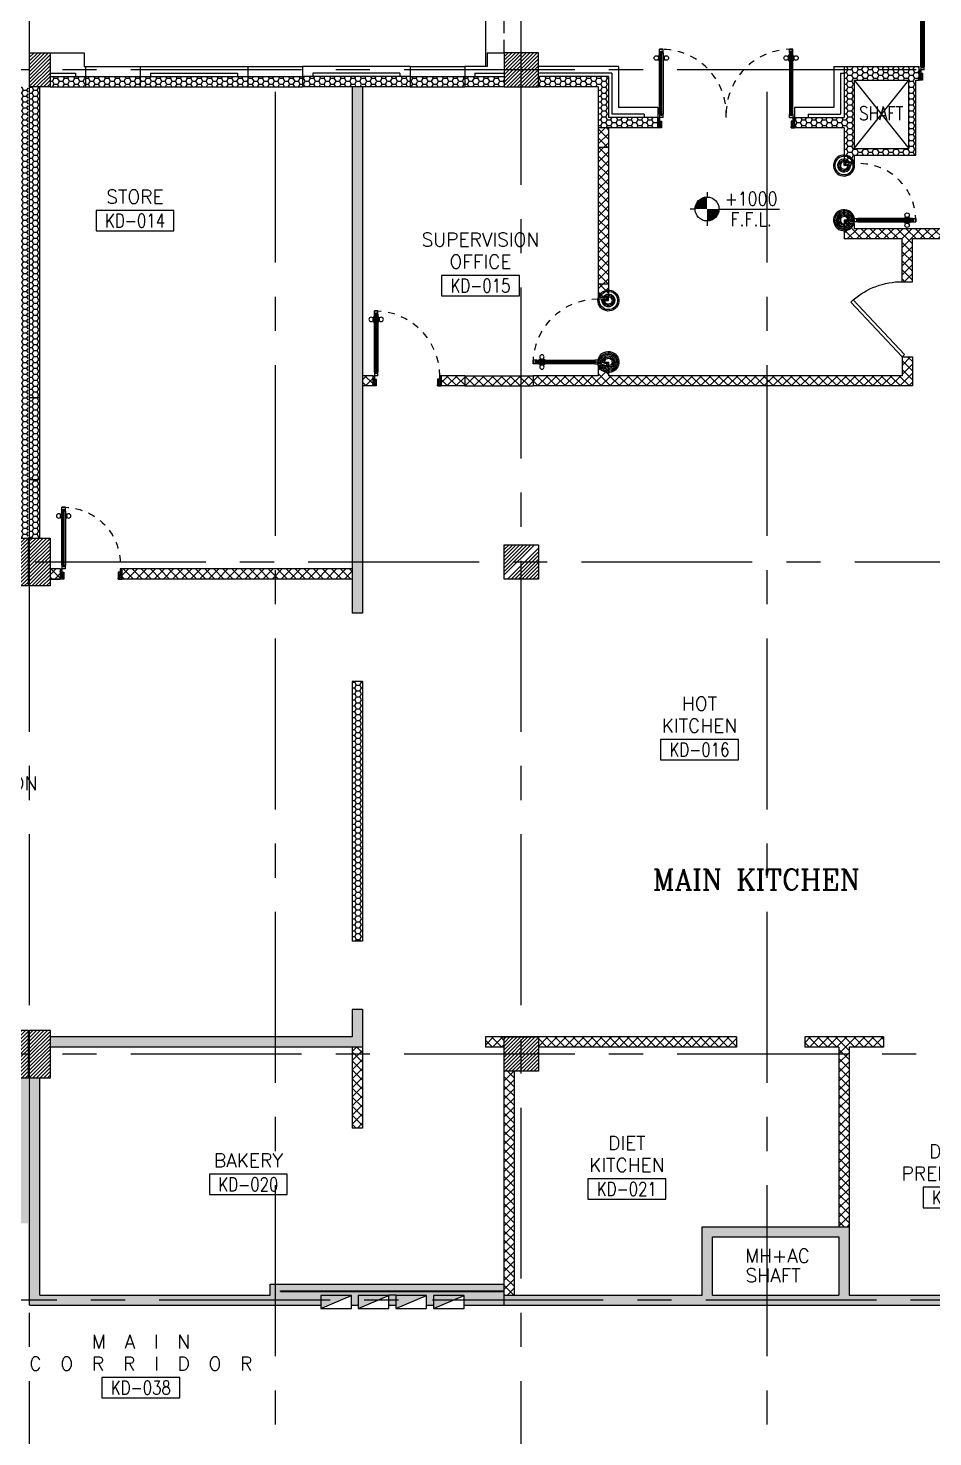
# Model space of a CAD drawing. Extents: x 417866.9 to 417960.2, y 43448 to 43538.2.
# Drawn here: x 417915.52 to 417928.76, y 43505.69 to 43526.3 of the extents above; entities that cross this region are included whole.
import ezdxf
from ezdxf.enums import TextEntityAlignment as Align

# ---------------------------------------------------------------- set-up
doc = ezdxf.new("R2010")
doc.units = 0
doc.header["$MEASUREMENT"] = 0
for name, pattern in [('CENTERX2', [4, 2.5, -0.5, 0.5, -0.5]), ('HIDDEN', [0.375, 0.25, -0.125]), ('HIDDEN2', [0.1875, 0.125, -0.0625])]:
    doc.linetypes.add(name, pattern=pattern)
doc.layers.get('0').update_dxf_attribs({"linetype": 'CONTINUOUS'})
for name, color, linetype in [('AXES', 11, 'CENTERX2'), ('BORDER', 4, 'CONTINUOUS'), ('CANOPY-LN', 3, 'CONTINUOUS'), ('COL', 2, 'CONTINUOUS'), ('DOOR', 4, 'CONTINUOUS'), ('DOOR-DIM', 3, 'CONTINUOUS'), ('E-PANELBX', 3, 'CONTINUOUS'), ('EJ', 8, 'CONTINUOUS'), ('FHC', 2, 'CONTINUOUS'), ('HAT', 8, 'CONTINUOUS'), ('INSUL', 7, 'CONTINUOUS'), ('LEV-PL', 4, 'CONTINUOUS'), ('PART', 9, 'CONTINUOUS'), ('RM-BOX', 2, 'CONTINUOUS'), ('RM-NAME', 2, 'CONTINUOUS'), ('RM-NO', 2, 'CONTINUOUS'), ('SHAFT', 7, 'CONTINUOUS'), ('WALL', 2, 'CONTINUOUS'), ('WallType', 11, 'CONTINUOUS'), ('WallType2', 3, 'CONTINUOUS'), ('WIN', 5, 'CONTINUOUS')]:
    doc.layers.add(name, color=color, linetype=linetype)
doc.styles.add('ROMANC', font='romanc', dxfattribs={"height": 0.1})
doc.styles.add('ROMANS', font='ROMANS.shx', dxfattribs={"width": 0.6})
doc.styles.add('S', font='ROMANS.SHX')
pattern_1 = [(0, (0, 0), (0.075, 0.04330127), [0.05, -0.1]), (120, (0, 0), (-0.074999999836, 0.043301270284), [0.05, -0.1]), (60, (0, 0), (1.64e-10, 0.086602540284), [-0.1, 0.05])]
pattern_2 = [(45, (0, 0), (-0.066291260736, 0.066291260736), []), (135, (0, 0), (-0.066291260736, -0.066291260736), [])]

# ---------------------------------------------------------------- blocks, each defined once
blk = doc.blocks.new('DOOR90')
at = {"layer": 'DOOR', "color": 7, "linetype": 'ByBlock'}
for p, q in [((-150, 0), (0, 0)), ((-150, 0), (-150, -25)), ((0, -50), (-114, 0)), ((0, -50), (-40, 0)), ((0, -50), (0, 0)), ((-1000, -25), (-1050, -25)), ((-1050, -75), (-1050, -25)), ((-1050, -25), (-1050, -75)), ((-1000, -75), (-1050, -75)), ((-1000, -42), (-1020, -42)), ((-1020, -42), (-1020, -58)), ((-1000, -58), (-1020, -58)), ((-1000, -25), (-1000, -42)), ((-1000, -58), (-1000, -75)), ((-878, -18), (-968, -18)), ((-968, -25), (-968, -18)), ((-968, -75), (-968, -82)), ((-878, -82), (-968, -82)), ((-955, -9), (-890, -9)), ((-955, -18), (-955, -9)), ((-955, -18), (-890, -18)), ((-955, -82), (-890, -82)), ((-955, -82), (-955, -91)), ((-955, -91), (-890, -91)), ((-890, -18), (-890, -9)), ((-890, -82), (-890, -91)), ((-878, -25), (-878, -18)), ((-878, -75), (-878, -82)), ((-200, -25), (-150, -25)), ((-200, -42), (-200, -25)), ((-180, -42), (-200, -42)), ((-200, -58), (-180, -58)), ((-200, -75), (-200, -58)), ((-150, -75), (-200, -75)), ((-180, -58), (-180, -42)), ((-150, -25), (-100, -25)), ((-150, -75), (-150, -25)), ((-100, -25), (-100, -50)), ((0, -50), (-100, -37)), ((-100, -50), (0, -50)), ((-150, -875), (-100, -875)), ((-150, -900), (-150, -875)), ((-150, -900), (0, -900)), ((0, -900), (-150, -900)), ((0, -850), (-114, -900)), ((-100, -875), (-100, -850)), ((0, -850), (-100, -863)), ((-100, -850), (0, -850)), ((0, -850), (-40, -900)), ((0, -850), (0, -900))]:
    blk.add_line(p, q, dxfattribs=at)
at = {"layer": 'DOOR', "linetype": 'ByBlock'}
for p, q in [((-200, -25), (-1000, -25)), ((-200, -42), (-1000, -42)), ((-200, -58), (-1000, -58)), ((-1000, -75), (-200, -75))]:
    blk.add_line(p, q, dxfattribs=at)
at = {"layer": 'DOOR', "color": 7, "linetype": 'ByBlock'}
for centre in [(-923, 24), (-923, -124)]:
    blk.add_circle(centre, 32.4, dxfattribs=at)
for centre, radius, start, end in [((0, -50), 154, 161.1053, 166.2858), ((0, -50), 94.4, 148.0182, 180), ((0, -50), 134, 158.1598, 169.28), ((0, -50), 114, 154.0838, 167.3774), ((0, -50), 74.4, 137.7764, 180), ((0, -50), 54.4, 113.2074, 180), ((0, -50), 34.4, 90, 180), ((0, -50), 14.4, 90, 180), ((0, -850), 154, 193.7142, 198.8947), ((0, -850), 134, 190.72, 201.8402), ((0, -850), 94.4, 180, 211.9818), ((0, -850), 74.4, 180, 222.2236), ((0, -850), 54.4, 180, 246.7926), ((0, -850), 34.4, 180, 270), ((0, -850), 14.4, 180, 270)]:
    blk.add_arc(centre, radius, start, end, dxfattribs=at)
at = {"layer": 'DOOR', "linetype": 'HIDDEN', "ltscale": 0.5}
blk.add_arc((-222, -50), 828, 178.2701, 275.003, dxfattribs=at)
blk = doc.blocks.new('RM1')
at = {"layer": 'RM-BOX'}
blk.add_lwpolyline([(570, -200), (-570, -200), (-570, -500), (570, -500)], close=True, dxfattribs=at)
at = {"layer": 'RM-NAME', "style": 'ROMANS'}
for tag, p in [('ROOMNAME1', (0, 324)), ('ROOMNAME2', (0, 0))]:
    blk.add_attdef(tag, text='', height=200, dxfattribs=at).set_placement(p, align=Align.MIDDLE)
at = {"layer": 'RM-NO', "style": 'ROMANS', "width": 0.8}
blk.add_attdef('ROOMNO', text='', height=200, dxfattribs=at).set_placement((0, -350), align=Align.MIDDLE)
blk = doc.blocks.new('COL50')
at = {"layer": 'COL'}
blk.add_lwpolyline([(-250, 250), (-250, -250), (250, -250), (250, 250)], close=True, dxfattribs=at)
blk = doc.blocks.new('*X121')
at = {"color": 0}
for p, q in [((227929, 55147), (228383, 55601)), ((227929, 55200), (228330, 55601)), ((227929, 55253), (228276, 55601)), ((227929, 55306), (228223, 55601)), ((227929, 55359), (228170, 55601)), ((227929, 55412), (228117, 55601)), ((227929, 55465), (228064, 55601)), ((227929, 55518), (228011, 55601)), ((227929, 55571), (227958, 55601)), ((227936, 55101), (228429, 55594)), ((227989, 55101), (228429, 55541)), ((228042, 55101), (228429, 55488)), ((228095, 55101), (228429, 55435)), ((228148, 55101), (228429, 55382)), ((228201, 55101), (228429, 55329)), ((228254, 55101), (228429, 55276)), ((228307, 55101), (228429, 55223)), ((228360, 55101), (228429, 55170)), ((228413, 55101), (228429, 55117))]:
    blk.add_line(p, q, dxfattribs=at)
blk = doc.blocks.new('*X120')
at = {"color": 0}
for p, q in [((227929, 62360), (228370, 62801)), ((227929, 62413), (228317, 62801)), ((227929, 62466), (228264, 62801)), ((227929, 62519), (228211, 62801)), ((227929, 62572), (228158, 62801)), ((227929, 62625), (228105, 62801)), ((227929, 62678), (228052, 62801)), ((227929, 62731), (227999, 62801)), ((227929, 62784), (227946, 62801)), ((227976, 62301), (228429, 62753)), ((228029, 62301), (228429, 62700)), ((228082, 62301), (228429, 62647)), ((228135, 62301), (228429, 62594)), ((228188, 62301), (228429, 62541)), ((228241, 62301), (228429, 62488)), ((228294, 62301), (228429, 62435)), ((228347, 62301), (228429, 62382)), ((228400, 62301), (228429, 62329))]:
    blk.add_line(p, q, dxfattribs=at)
blk = doc.blocks.new('LEV1')
at = {"layer": 'LEV-PL'}
for p, q in [((0, 245), (0, 175)), ((-175, 0), (-245, 0)), ((175, 0), (1061, 0)), ((0, -175), (0, -245))]:
    blk.add_line(p, q, dxfattribs=at)
at = {"layer": 'LEV-PL', "const_width": 175}
for points in [[(-88, 0, -0.414214), (0, 88, -1)], [(88, 0, -0.414214), (0, -88, -1)]]:
    blk.add_lwpolyline(points, format="xyb", dxfattribs=at)
at = {"layer": 'LEV-PL'}
blk.add_circle((0, 0), 175, dxfattribs=at)
at = {"layer": 'LEV-PL', "color": 4, "style": 'S', "width": 0.85}
for tag, p in [('+0000', (646, 50)), ('F.F.L.', (646, -250))]:
    blk.add_attdef(tag, text='', height=200, dxfattribs=at).set_placement(p, align=Align.CENTER)
blk = doc.blocks.new('*X119')
at = {"color": 0}
for p, q in [((227929, 69519), (228411, 70001)), ((227929, 69572), (228358, 70001)), ((227929, 69625), (228305, 70001)), ((227929, 69678), (228251, 70001)), ((227929, 69731), (228198, 70001)), ((227929, 69784), (228145, 70001)), ((227929, 69837), (228092, 70001)), ((227929, 69890), (228039, 70001)), ((227929, 69943), (227986, 70001)), ((227964, 69501), (228429, 69966)), ((228017, 69501), (228429, 69913)), ((228070, 69501), (228429, 69860)), ((228123, 69501), (228429, 69807)), ((228176, 69501), (228429, 69754)), ((228229, 69501), (228429, 69701)), ((228282, 69501), (228429, 69648)), ((228335, 69501), (228429, 69595)), ((228388, 69501), (228429, 69542))]:
    blk.add_line(p, q, dxfattribs=at)
blk = doc.blocks.new('A$C010A25D0')
at = {"layer": 'DOOR', "color": 0, "linetype": 'ByBlock'}
for p, q in [((0, 2031), (0, 1981)), ((0, 1981), (0, 2031)), ((50, 2031), (0, 2031)), ((50, 1981), (0, 1981)), ((30, 2014), (30, 1998)), ((50, 2014), (30, 2014)), ((50, 1998), (30, 1998)), ((50, 2031), (50, 2014)), ((50, 1998), (50, 1981)), ((83, 2031), (83, 2038)), ((173, 2038), (83, 2038)), ((83, 1981), (83, 1974)), ((173, 1974), (83, 1974)), ((95, 2038), (95, 2047)), ((95, 2047), (160, 2047)), ((95, 2038), (160, 2038)), ((95, 1974), (95, 1965)), ((95, 1974), (160, 1974)), ((95, 1965), (160, 1965)), ((160, 2038), (160, 2047)), ((160, 1974), (160, 1965)), ((173, 2031), (173, 2038)), ((173, 1981), (173, 1974)), ((950, 2014), (950, 2031)), ((950, 2031), (1000, 2031)), ((970, 2014), (950, 2014)), ((950, 1981), (950, 1998)), ((950, 1998), (970, 1998)), ((1000, 1981), (950, 1981)), ((970, 1998), (970, 2014)), ((1000, 2056), (1000, 2031)), ((1000, 2056), (1150, 2056)), ((1000, 1981), (1000, 2031)), ((1000, 2031), (1050, 2031)), ((1050, 2031), (1050, 2006)), ((1050, 2006), (1150, 2006)), ((1150, 2006), (1150, 2056)), ((50, 131), (0, 131)), ((0, 131), (0, 81)), ((0, 81), (0, 131)), ((50, 81), (0, 81)), ((50, 114), (30, 114)), ((30, 98), (30, 114)), ((50, 98), (30, 98)), ((50, 114), (50, 131)), ((50, 81), (50, 98)), ((173, 138), (83, 138)), ((83, 131), (83, 138)), ((83, 81), (83, 74)), ((173, 74), (83, 74)), ((95, 147), (160, 147)), ((95, 138), (95, 147)), ((95, 138), (160, 138)), ((95, 74), (160, 74)), ((95, 74), (95, 65)), ((95, 65), (160, 65)), ((160, 138), (160, 147)), ((160, 74), (160, 65)), ((173, 131), (173, 138)), ((173, 81), (173, 74)), ((1000, 131), (950, 131)), ((950, 131), (950, 114)), ((950, 114), (970, 114)), ((970, 98), (950, 98)), ((950, 98), (950, 81)), ((950, 81), (1000, 81)), ((970, 114), (970, 98)), ((1000, 131), (1000, 81)), ((1000, 56), (1000, 81)), ((1000, 81), (1050, 81)), ((1000, 56), (1150, 56)), ((1050, 81), (1050, 106)), ((1050, 106), (1150, 106)), ((1150, 106), (1150, 56))]:
    blk.add_line(p, q, dxfattribs=at)
at = {"layer": 'DOOR', "linetype": 'ByBlock'}
for p, q in [((950, 2031), (50, 2031)), ((950, 2014), (50, 2014)), ((950, 1998), (50, 1998)), ((50, 1981), (950, 1981)), ((50, 131), (950, 131)), ((950, 114), (50, 114)), ((950, 98), (50, 98)), ((950, 81), (50, 81)), ((1150, 56), (1000, 56))]:
    blk.add_line(p, q, dxfattribs=at)
at = {"layer": 'DOOR', "color": 9, "linetype": 'ByBlock'}
for p, q in [((1150, 2006), (1037, 2056)), ((1150, 2006), (1050, 2019)), ((1150, 2006), (1110, 2056)), ((1150, 106), (1037, 56)), ((1150, 106), (1050, 93)), ((1150, 106), (1110, 56))]:
    blk.add_line(p, q, dxfattribs=at)
at = {"layer": 'DOOR', "color": 0, "linetype": 'ByBlock'}
for centre in [(128, 2079), (128, 1932), (128, 179), (128, 32)]:
    blk.add_circle(centre, 32.4, dxfattribs=at)
at = {"layer": 'DOOR', "linetype": 'HIDDEN', "ltscale": 0.5}
for centre, start, end in [((951, 2006), 178.494, 272.9568), ((951, 106), 87.0432, 181.506)]:
    blk.add_arc(centre, 951, start, end, dxfattribs=at)
at = {"layer": 'DOOR', "color": 9, "linetype": 'ByBlock'}
for centre, radius, start, end in [((1150, 2006), 154, 161.1053, 166.2858), ((1150, 2006), 134, 158.1598, 169.28), ((1150, 2006), 114, 154.0838, 167.3774), ((1150, 2006), 94.4, 148.0182, 180), ((1150, 2006), 74.4, 137.7764, 180), ((1150, 2006), 54.4, 113.2074, 180), ((1150, 2006), 34.4, 90, 180), ((1150, 2006), 14.4, 90, 180), ((1150, 106), 154, 193.7142, 198.8947), ((1150, 106), 134, 190.72, 201.8402), ((1150, 106), 114, 192.6226, 205.9162), ((1150, 106), 94.4, 180, 211.9818), ((1150, 106), 74.4, 180, 222.2236), ((1150, 106), 54.4, 180, 246.7926), ((1150, 106), 34.4, 180, 270), ((1150, 106), 14.4, 180, 270)]:
    blk.add_arc(centre, radius, start, end, dxfattribs=at)
at = {"layer": 'WALL'}
blk.add_line((1000, 56), (1150, 56), dxfattribs=at)
blk = doc.blocks.new('C11')
at = {"layer": 'HAT'}
h = blk.add_hatch(dxfattribs=at)
h.set_pattern_fill('ANSI31', color=256, scale=300, style=0)
h.set_pattern_definition([(45, (-383765.23, -62181), (-26.5165043, 26.5165043), [])])
h.paths.add_polyline_path([(-20, 350), (-20, 700), (-320, 700), (-320, 350)])
h.paths.add_polyline_path([(-320, 0), (-20, 0), (-20, 350), (-320, 350)])
h = blk.add_hatch(dxfattribs=at)
h.set_pattern_fill('ANSI31', color=256, scale=300, style=0)
h.set_pattern_definition([(45, (-383445.23, -62181), (-26.5165043, 26.5165043), [])])
h.paths.add_polyline_path([(300, 350), (300, 700), (0, 700), (0, 350)])
h.paths.add_polyline_path([(0, 0), (300, 0), (300, 350), (0, 350)])
at = {"layer": 'COL'}
for points in [[(-20, 700), (-20, 0), (-320, 0), (-320, 700)], [(300, 700), (300, 0), (0, 0), (0, 700)]]:
    blk.add_lwpolyline(points, close=True, dxfattribs=at)
blk = doc.blocks.new('C-300')
at = {"layer": 'HAT', "linetype": 'ByBlock', "ltscale": 0.3}
h = blk.add_hatch(dxfattribs=at)
h.set_pattern_fill('ANSI31', color=8, scale=300, style=0)
h.set_pattern_definition([(45, (-258496.182, -82361.005), (-26.5165043, 26.5165043), [])])
h.paths.add_polyline_path([(300, 500), (0, 500), (0, 250), (300, 250)])
h.paths.add_polyline_path([(300, 250), (0, 250), (0, 0), (300, 0)])
at = {"layer": 'COL'}
blk.add_lwpolyline([(0, 500), (300, 500), (300, 0), (0, 0)], close=True, dxfattribs=at)
blk = doc.blocks.new('DOOR1000')
at = {"layer": 'DOOR', "color": 7, "linetype": 'ByBlock'}
for p, q in [((-150, 0), (0, 0)), ((-150, 0), (-150, -25)), ((0, -50), (-114, 0)), ((0, -50), (-40, 0)), ((0, -50), (0, 0)), ((-1100, -25), (-1100, -75)), ((-1100, -75), (-1100, -25)), ((-1050, -25), (-1100, -25)), ((-1050, -75), (-1100, -75)), ((-1070, -42), (-1070, -58)), ((-1050, -42), (-1070, -42)), ((-1050, -58), (-1070, -58)), ((-1050, -25), (-1050, -42)), ((-1050, -58), (-1050, -75)), ((-1018, -25), (-1018, -18)), ((-928, -18), (-1018, -18)), ((-1018, -75), (-1018, -82)), ((-928, -82), (-1018, -82)), ((-1005, -18), (-1005, -9)), ((-1005, -9), (-940, -9)), ((-1005, -18), (-940, -18)), ((-1005, -82), (-1005, -91)), ((-1005, -82), (-940, -82)), ((-1005, -91), (-940, -91)), ((-940, -18), (-940, -9)), ((-940, -82), (-940, -91)), ((-928, -25), (-928, -18)), ((-928, -75), (-928, -82)), ((-200, -25), (-150, -25)), ((-200, -42), (-200, -25)), ((-180, -42), (-200, -42)), ((-200, -58), (-180, -58)), ((-200, -75), (-200, -58)), ((-150, -75), (-200, -75)), ((-180, -58), (-180, -42)), ((-150, -25), (-100, -25)), ((-150, -75), (-150, -25)), ((-100, -25), (-100, -50)), ((0, -50), (-100, -37)), ((-100, -50), (0, -50)), ((-150, -975), (-100, -975)), ((-150, -1000), (-150, -975)), ((-150, -1000), (0, -1000)), ((0, -1000), (-150, -1000)), ((0, -950), (-114, -1000)), ((-100, -975), (-100, -950)), ((0, -950), (-100, -963)), ((-100, -950), (0, -950)), ((0, -950), (-40, -1000)), ((0, -950), (0, -1000))]:
    blk.add_line(p, q, dxfattribs=at)
at = {"layer": 'DOOR', "linetype": 'ByBlock'}
for p, q in [((-200, -25), (-1050, -25)), ((-200, -42), (-1050, -42)), ((-200, -58), (-1050, -58)), ((-1050, -75), (-200, -75))]:
    blk.add_line(p, q, dxfattribs=at)
at = {"layer": 'DOOR', "color": 7, "linetype": 'ByBlock'}
for centre in [(-973, 24), (-973, -124)]:
    blk.add_circle(centre, 32.4, dxfattribs=at)
for centre, radius, start, end in [((0, -50), 154, 161.1053, 166.2858), ((0, -50), 94.4, 148.0182, 180), ((0, -50), 134, 158.1598, 169.28), ((0, -50), 114, 154.0838, 167.3774), ((0, -50), 74.4, 137.7764, 180), ((0, -50), 54.4, 113.2074, 180), ((0, -50), 34.4, 90, 180), ((0, -50), 14.4, 90, 180), ((0, -950), 154, 193.7142, 198.8947), ((0, -950), 134, 190.72, 201.8402), ((0, -950), 94.4, 180, 211.9818), ((0, -950), 74.4, 180, 222.2236), ((0, -950), 54.4, 180, 246.7926), ((0, -950), 34.4, 180, 270), ((0, -950), 14.4, 180, 270)]:
    blk.add_arc(centre, radius, start, end, dxfattribs=at)
at = {"layer": 'DOOR', "linetype": 'HIDDEN', "ltscale": 0.5}
blk.add_arc((-150, -25), 950, 180, 270, dxfattribs=at)
blk = doc.blocks.new('E-PBX')
at = {"layer": 'E-PANELBX'}
h = blk.add_hatch(color=256, dxfattribs=at)
h.paths.add_polyline_path([(34, 190), (-225, 190), (34, 81)])
h.paths.add_polyline_path([(225, 190), (34, 190), (34, 81), (225, 0)])
blk.add_line((225, 0), (-225, 190), dxfattribs=at)
blk.add_lwpolyline([(-225, 190), (225, 190), (225, 0), (-225, 0)], close=True, dxfattribs=at)

msp = doc.modelspace()

# ---------------------------------------------------------------- hatches: boundary and pattern name
at = {"layer": 'WallType'}
h = msp.add_hatch(dxfattribs=at)
h.set_pattern_fill('ANSI37', color=256, scale=0.75, style=0)
h.set_pattern_definition(pattern_2)
h.paths.add_polyline_path([(417924.0116, 43524.8443), (417923.8616, 43524.8443), (417923.8616, 43524.5574), (417924.0116, 43524.5574)])
h = msp.add_hatch(dxfattribs=at)
h.set_pattern_fill('ANSI37', color=256, scale=0.75, style=0)
h.set_pattern_definition(pattern_2)
h.paths.add_polyline_path([(417935.4566, 43524.8443), (417935.3066, 43524.8443), (417935.3066, 43523.3693), (417927.6116, 43523.3693), (417927.6116, 43523.4443), (417927.4616, 43523.4443), (417927.4616, 43523.2193), (417928.3116, 43523.2193), (417928.3116, 43522.5943), (417928.4616, 43522.5943), (417928.4616, 43523.2193), (417934.4866, 43523.2193), (417934.4866, 43522.5943), (417934.6366, 43522.5943), (417934.6366, 43523.2193), (417935.4566, 43523.2193)])
h = msp.add_hatch(dxfattribs=at)
h.set_pattern_fill('ANSI37', color=256, scale=0.75, style=0)
h.set_pattern_definition(pattern_2)
h.paths.add_polyline_path([(417924.0116, 43524.5574), (417923.8616, 43524.5574), (417923.8616, 43522.5574), (417924.0116, 43522.5574)])
h = msp.add_hatch(dxfattribs=at)
h.set_pattern_fill('ANSI37', color=256, scale=0.75, style=0)
h.set_pattern_definition(pattern_2)
h.paths.add_polyline_path([(417921.9114, 43521.2193), (417921.5616, 43521.2193), (417921.5616, 43521.0693), (417921.9114, 43521.0693)])
h.paths.add_polyline_path([(417920.5616, 43521.2193), (417920.4116, 43521.2193), (417920.4116, 43521.0693), (417920.5616, 43521.0693)])
h.paths.add_polyline_path([(417928.4616, 43521.4943), (417928.3116, 43521.4943), (417928.3116, 43521.2193), (417924.0116, 43521.2193), (417924.0116, 43521.3693), (417923.8616, 43521.3693), (417923.8616, 43521.2193), (417922.9114, 43521.2193), (417922.9114, 43521.0693), (417928.4616, 43521.0693)])
h.paths.add_polyline_path([(417922.9114, 43521.2193), (417921.9114, 43521.2193), (417921.9114, 43521.0693), (417922.9114, 43521.0693)])
h.paths.add_polyline_path([(417924.0116, 43522.5574), (417923.8616, 43522.5574), (417923.8616, 43522.3693), (417924.0116, 43522.3693)])
h = msp.add_hatch(dxfattribs=at)
h.set_pattern_fill('ANSI37', color=256, scale=0.75, style=0)
h.set_pattern_definition(pattern_2)
h.paths.add_polyline_path([(417915.9866, 43518.3943), (417915.8366, 43518.3943), (417915.8366, 43518.2443), (417915.9866, 43518.2443)])
h.paths.add_polyline_path([(417920.2616, 43518.3943), (417916.8866, 43518.3943), (417916.8866, 43518.2443), (417920.2616, 43518.2443)])
h = msp.add_hatch(dxfattribs=at)
h.set_pattern_fill('ANSI37', color=256, scale=0.75, style=0)
h.set_pattern_definition(pattern_2)
h.paths.add_polyline_path([(417927.5366, 43511.3943), (417928.0366, 43511.3943), (417928.0366, 43511.5443), (417926.8866, 43511.5443), (417926.8866, 43511.3943), (417927.3866, 43511.3943), (417927.3866, 43508.7693), (417927.5366, 43508.7693)])
h.paths.add_polyline_path([(417929.6866, 43511.5443), (417929.0366, 43511.5443), (417929.0366, 43511.3943), (417929.6866, 43511.3943)])
h.paths.add_polyline_path([(417933.2866, 43511.5443), (417930.1866, 43511.5443), (417930.1866, 43511.3943), (417931.0616, 43511.3943), (417931.0616, 43507.7693), (417931.2116, 43507.7693), (417931.2116, 43511.3943), (417933.2866, 43511.3943)])
h.paths.add_polyline_path([(417935.8366, 43512.3443), (417936.0241, 43512.3443), (417936.0241, 43512.4943), (417935.8366, 43512.4943), (417935.8366, 43512.6443), (417935.6866, 43512.6443), (417935.6866, 43511.5443), (417933.7866, 43511.5443), (417933.7866, 43511.3943), (417935.8366, 43511.3943)])
h = msp.add_hatch(dxfattribs=at)
h.set_pattern_fill('ANSI37', color=256, scale=0.75, style=0)
h.set_pattern_definition(pattern_2)
h.paths.add_polyline_path([(417925.8866, 43511.5443), (417922.9866, 43511.5443), (417922.9866, 43511.3943), (417925.8866, 43511.3943)])
h.paths.add_polyline_path([(417922.4866, 43511.5443), (417922.2116, 43511.5443), (417922.2116, 43511.3943), (417922.4866, 43511.3943)])
h = msp.add_hatch(dxfattribs=at)
h.set_pattern_fill('ANSI37', color=256, scale=0.75, style=0)
h.set_pattern_definition(pattern_2)
h.paths.add_polyline_path([(417920.4116, 43511.3943), (417920.2616, 43511.3943), (417920.2616, 43510.2126), (417920.4116, 43510.2126)])
h = msp.add_hatch(dxfattribs=at)
h.set_pattern_fill('ANSI37', color=256, scale=0.75, style=0)
h.set_pattern_definition(pattern_2)
h.paths.add_polyline_path([(417922.6366, 43511.0443), (417922.4866, 43511.0443), (417922.4866, 43507.7693), (417922.6366, 43507.7693)])
at = {"layer": 'WallType2'}
h = msp.add_hatch(dxfattribs=at)
h.set_pattern_fill('HONEY', color=256, scale=0.4, style=0)
h.set_pattern_definition(pattern_1)
h.paths.add_polyline_path([(417918.7328, 43525.5943), (417917.1578, 43525.5943), (417917.1578, 43525.4443), (417918.7328, 43525.4443)])
h.paths.add_polyline_path([(417917.1578, 43525.5943), (417916.3578, 43525.5943), (417916.3578, 43525.4443), (417917.1578, 43525.4443)])
h.paths.add_polyline_path([(417916.3578, 43525.5943), (417915.8366, 43525.5943), (417915.8366, 43525.4443), (417916.3578, 43525.4443)])
h = msp.add_hatch(dxfattribs=at)
h.set_pattern_fill('HONEY', color=256, scale=0.4, style=0)
h.set_pattern_definition(pattern_1)
h.paths.add_polyline_path([(417921.1078, 43525.5943), (417919.5328, 43525.5943), (417919.5328, 43525.4443), (417920.2616, 43525.4443), (417921.1078, 43525.4443)])
h.paths.add_polyline_path([(417919.5328, 43525.5943), (417918.7328, 43525.5943), (417918.7328, 43525.4443), (417919.5328, 43525.4443)])
h = msp.add_hatch(dxfattribs=at)
h.set_pattern_fill('HONEY', color=256, scale=0.4, style=0)
h.set_pattern_definition(pattern_1)
h.paths.add_polyline_path([(417921.9078, 43525.5943), (417921.1078, 43525.5943), (417921.1078, 43525.4443), (417921.9078, 43525.4443)])
h.paths.add_polyline_path([(417922.4866, 43525.5943), (417921.9078, 43525.5943), (417921.9078, 43525.4443), (417922.4866, 43525.4443)])
h = msp.add_hatch(dxfattribs=at)
h.set_pattern_fill('HONEY', color=256, scale=0.4, style=0)
h.set_pattern_definition(pattern_1)
h.paths.add_polyline_path([(417924.0116, 43525.5943), (417922.9866, 43525.5943), (417922.9866, 43525.4443), (417923.8616, 43525.4443), (417923.8616, 43524.8443), (417924.7366, 43524.8443), (417924.7366, 43524.9943), (417924.0116, 43524.9943)])
h = msp.add_hatch(dxfattribs=at)
h.set_pattern_fill('HONEY', color=256, scale=0.4, style=0)
h.set_pattern_definition(pattern_1)
h.paths.add_polyline_path([(417928.5116, 43525.5443), (417928.5616, 43525.5443), (417928.5616, 43525.7443), (417927.4616, 43525.7443), (417927.4616, 43524.9943), (417926.7366, 43524.9943), (417926.7366, 43524.8443), (417927.4616, 43524.8443), (417927.4616, 43524.3443), (417927.6116, 43524.3443), (417927.6116, 43524.4443), (417928.5116, 43524.4443)])
h.paths.add_polyline_path([(417927.6116, 43525.5443), (417928.4116, 43525.5443), (417928.4116, 43524.5443), (417927.6116, 43524.5443)], flags=17)
h.paths.add_polyline_path([(417927.6129, 43524.9094), (417928.3986, 43524.9094), (417928.3986, 43525.2094), (417927.6129, 43525.2094)], flags=24)
h = msp.add_hatch(dxfattribs=at)
h.set_pattern_fill('HONEY', color=256, scale=0.4, style=0)
h.set_pattern_definition(pattern_1)
h.paths.add_polyline_path([(417915.5166, 43525.4443), (417915.3666, 43525.4443), (417915.3666, 43520.8943), (417915.5166, 43520.8943)])
h.paths.add_polyline_path([(417915.6866, 43525.4443), (417915.5366, 43525.4443), (417915.5366, 43522.1693), (417915.5366, 43520.8943), (417915.6866, 43520.8943)])
h = msp.add_hatch(dxfattribs=at)
h.set_pattern_fill('HONEY', color=256, scale=0.4, style=0)
h.set_pattern_definition(pattern_1)
h.paths.add_polyline_path([(417920.4116, 43525.4443), (417920.2616, 43525.4443), (417920.2616, 43518.2443), (417920.2616, 43517.7443), (417920.4116, 43517.7443), (417920.4116, 43521.0693)])
h = msp.add_hatch(dxfattribs=at)
h.set_pattern_fill('HONEY', color=256, scale=0.4, style=0)
h.set_pattern_definition(pattern_1)
h.paths.add_polyline_path([(417915.5166, 43520.8943), (417915.3666, 43520.8943), (417915.3666, 43519.6943), (417915.5166, 43519.6943)])
h.paths.add_polyline_path([(417915.6866, 43520.8943), (417915.5366, 43520.8943), (417915.5366, 43519.6943), (417915.6866, 43519.6943)])
h = msp.add_hatch(dxfattribs=at)
h.set_pattern_fill('HONEY', color=256, scale=0.4, style=0)
h.set_pattern_definition(pattern_1)
h.paths.add_polyline_path([(417915.5166, 43519.6943), (417915.3666, 43519.6943), (417915.3666, 43518.8443), (417915.5166, 43518.8443)])
h.paths.add_polyline_path([(417915.6866, 43519.6943), (417915.5366, 43519.6943), (417915.5366, 43518.8443), (417915.6866, 43518.8443)])
h = msp.add_hatch(dxfattribs=at)
h.set_pattern_fill('HONEY', color=256, scale=0.4, style=0)
h.set_pattern_definition(pattern_1)
h.paths.add_polyline_path([(417920.4116, 43516.7443), (417920.2616, 43516.7443), (417920.2616, 43512.9476), (417920.4116, 43512.9476)])
h = msp.add_hatch(dxfattribs=at)
h.set_pattern_fill('HONEY', color=256, scale=0.4, style=0)
h.set_pattern_definition(pattern_1)
h.paths.add_polyline_path([(417915.5166, 43510.9443), (417915.3666, 43510.9443), (417915.3666, 43508.9693), (417915.0791, 43508.9693), (417915.0791, 43508.8193), (417915.5166, 43508.8193)])
h.paths.add_polyline_path([(417915.6866, 43510.9443), (417915.5366, 43510.9443), (417915.5366, 43507.6193), (417919.7991, 43507.6193), (417919.7991, 43507.7613), (417920.2491, 43507.7613), (417920.2491, 43507.6193), (417920.3491, 43507.6193), (417920.3491, 43507.7613), (417920.7991, 43507.7613), (417920.7991, 43507.6193), (417920.8991, 43507.6193), (417920.8991, 43507.7613), (417921.3491, 43507.7613), (417921.3491, 43507.6193), (417921.4491, 43507.6193), (417921.4491, 43507.7613), (417921.8991, 43507.7613), (417921.8991, 43507.6193), (417922.4866, 43507.6193), (417922.4866, 43507.8193), (417919.2116, 43507.8193), (417919.2116, 43507.8293), (417922.4866, 43507.8293), (417922.4866, 43507.9293), (417919.0616, 43507.9293), (417919.0616, 43507.7693), (417915.6866, 43507.7693)])
h.paths.add_polyline_path([(417920.4116, 43511.9476), (417920.2616, 43511.9476), (417920.2616, 43511.5443), (417915.8366, 43511.5443), (417915.8366, 43511.3943), (417920.4116, 43511.3943)])
h = msp.add_hatch(dxfattribs=at)
h.set_pattern_fill('HONEY', color=256, scale=0.4, style=0)
h.set_pattern_definition([(0, (0, 0), (0.075, 0.04330127), [0.05, -0.1]), (120, (0, 0), (-0.074999999836, 0.043301270284), [0.05, -0.1]), (60, (0, 0), (1.64e-10, 0.086602540284), [-0.1, 0.05])])
h.paths.add_polyline_path([(417937.2116, 43507.7843), (417938.1316, 43507.7843), (417938.1316, 43507.6193), (417941.8366, 43507.6193), (417941.8366, 43507.7693), (417938.3316, 43507.7693), (417938.3316, 43507.9693), (417937.0616, 43507.9693), (417937.0616, 43507.7693), (417931.2116, 43507.7693), (417927.5366, 43507.7693), (417927.5366, 43508.7693), (417925.3866, 43508.7693), (417925.3866, 43507.7693), (417922.4866, 43507.7693), (417922.4866, 43507.6193), (417929.8616, 43507.6193), (417929.8616, 43507.3943), (417930.0116, 43507.3943), (417930.0116, 43507.6193), (417937.2116, 43507.6193)])
h.paths.add_polyline_path([(417927.3866, 43507.7693), (417925.5366, 43507.7693), (417925.5366, 43508.6193), (417927.3866, 43508.6193)], flags=16)
h.paths.add_polyline_path([(417937.2116, 43507.8193), (417937.2116, 43507.8693), (417938.1316, 43507.8693), (417938.1316, 43507.8193)], flags=16)
h.paths.add_polyline_path([(417925.9418, 43508.1929), (417927.0323, 43508.1929), (417927.0323, 43508.4929), (417925.9418, 43508.4929)], flags=8)
h.paths.add_polyline_path([(417925.9439, 43507.9072), (417926.901, 43507.9072), (417926.901, 43508.2072), (417925.9439, 43508.2072)], flags=8)

# ---------------------------------------------------------------- linework, layer by layer
at = {"layer": 'AXES'}
for p, q in [((417922.7366, 43460.01), (417922.7366, 43537.5491)), ((417915.5366, 43460.01), (417915.5366, 43537.1991)), ((417959.5194, 43525.6943), (417889.6966, 43525.6943)), ((417919.1366, 43466.8743), (417919.1366, 43525.6943)), ((417926.3366, 43466.8743), (417926.3366, 43525.6943)), ((417867.6171, 43518.4943), (417959.5152, 43518.4943)), ((417959.5194, 43511.2943), (417889.6966, 43511.2943)), ((417947.9366, 43507.6943), (417889.6966, 43507.6943))]:
    msp.add_line(p, q, dxfattribs=at)
at = {"layer": 'BORDER'}
msp.add_line((417922.2116, 43536.8943), (417922.2116, 43525.7443), dxfattribs=at)
at = {"layer": 'CANOPY-LN', "linetype": 'HIDDEN2', "ltscale": 1.5}
msp.add_line((417922.4866, 43525.9443), (417922.4866, 43528.0943), dxfattribs=at)
at = {"layer": 'COL'}
msp.add_lwpolyline([(417922.9866, 43525.4443), (417922.9866, 43525.9443), (417922.4866, 43525.9443), (417922.4866, 43525.4443)], close=True, dxfattribs=at)
at = {"layer": 'DOOR'}
msp.add_lwpolyline([(417927.5946, 43522.3285, -0.1793956), (417928.3116, 43522.5944)], format="xyb", dxfattribs=at)
msp.add_lwpolyline([(417927.5592, 43522.2932), (417927.5946, 43522.3285), (417928.347, 43521.5297), (417928.3116, 43521.4943), (417927.5592, 43522.2932)], close=True, dxfattribs=at)
at = {"layer": 'E-PANELBX'}
msp.add_line((417920.8991, 43507.7693), (417920.7991, 43507.7693), dxfattribs=at)
at = {"layer": 'FHC'}
msp.add_line((417928.4616, 43521.1693), (417928.4616, 43521.1793), dxfattribs=at)
at = {"layer": 'INSUL'}
for p, q in [((417915.8366, 43525.6443), (417916.2078, 43525.6443)), ((417915.8366, 43525.5943), (417916.3578, 43525.5943)), ((417916.2078, 43525.6443), (417916.2078, 43525.5943)), ((417917.1578, 43525.5943), (417918.7328, 43525.5943)), ((417917.3078, 43525.6443), (417918.5828, 43525.6443)), ((417917.3078, 43525.6443), (417917.3078, 43525.5943)), ((417918.5828, 43525.6443), (417918.5828, 43525.5943)), ((417921.1078, 43525.5943), (417919.5328, 43525.5943)), ((417920.9578, 43525.6443), (417919.6828, 43525.6443)), ((417919.6828, 43525.6443), (417919.6828, 43525.5943)), ((417920.9578, 43525.6443), (417920.9578, 43525.5943)), ((417921.9078, 43525.5943), (417922.4866, 43525.5943)), ((417922.0578, 43525.6443), (417922.4866, 43525.6443)), ((417922.0578, 43525.6443), (417922.0578, 43525.5943)), ((417924.0616, 43525.6443), (417922.9866, 43525.6443)), ((417924.0116, 43525.5943), (417922.9866, 43525.5943)), ((417924.0116, 43525.5943), (417924.0116, 43524.9943)), ((417924.0616, 43525.6443), (417924.0616, 43525.0443)), ((417927.4116, 43525.6443), (417927.4116, 43525.0443)), ((417927.4116, 43525.6443), (417927.4616, 43525.6443)), ((417927.4616, 43525.7443), (417927.4616, 43524.9943)), ((417924.7366, 43524.9943), (417924.0116, 43524.9943)), ((417924.5366, 43525.0443), (417924.0616, 43525.0443)), ((417924.5366, 43525.0443), (417924.5366, 43524.9943)), ((417926.7366, 43524.9943), (417927.4616, 43524.9943)), ((417926.9366, 43525.0443), (417926.9366, 43524.9943)), ((417926.9366, 43525.0443), (417927.4116, 43525.0443))]:
    msp.add_line(p, q, dxfattribs=at)
at = {"layer": 'SHAFT', "linetype": 'ByBlock'}
for p, q in [((417927.6116, 43524.5443), (417928.4116, 43525.5443)), ((417927.6116, 43525.5443), (417928.4116, 43524.5443))]:
    msp.add_line(p, q, dxfattribs=at)
at = {"layer": 'WALL'}
for p, q in [((417915.8366, 43525.9443), (417916.3366, 43525.9443)), ((417916.3366, 43525.9443), (417916.3366, 43525.7443)), ((417922.2366, 43525.9443), (417922.2366, 43525.7443)), ((417922.2366, 43525.9443), (417922.4866, 43525.9443)), ((417916.3366, 43525.7443), (417916.3578, 43525.7443)), ((417916.3578, 43525.7443), (417916.3578, 43525.4443)), ((417917.1578, 43525.7443), (417918.7328, 43525.7443)), ((417917.1578, 43525.7443), (417917.1578, 43525.4443)), ((417918.7328, 43525.7443), (417918.7328, 43525.4443)), ((417921.1078, 43525.7443), (417919.5328, 43525.7443)), ((417919.5328, 43525.7443), (417919.5328, 43525.4443)), ((417921.1078, 43525.7443), (417921.1078, 43525.4443)), ((417921.9078, 43525.7443), (417921.9078, 43525.4443)), ((417922.2366, 43525.7443), (417921.9078, 43525.7443)), ((417924.1616, 43525.7443), (417922.9866, 43525.7443)), ((417924.1616, 43525.7443), (417924.1616, 43525.1443)), ((417927.3116, 43525.7443), (417927.3116, 43525.1443)), ((417927.3116, 43525.7443), (417928.5616, 43525.7443)), ((417928.5616, 43525.5443), (417928.5616, 43525.7443)), ((417915.5366, 43522.1693), (417915.5366, 43525.4443)), ((417915.6866, 43520.8943), (417915.6866, 43525.4443)), ((417915.8366, 43525.4443), (417916.3578, 43525.4443)), ((417917.1578, 43525.4443), (417918.7328, 43525.4443)), ((417920.2616, 43525.4443), (417919.5328, 43525.4443)), ((417921.1078, 43525.4443), (417920.2616, 43525.4443)), ((417920.2616, 43525.4443), (417920.2616, 43518.2443)), ((417920.4116, 43525.4443), (417920.4116, 43521.0693)), ((417922.4866, 43525.4443), (417921.9078, 43525.4443)), ((417923.8616, 43525.4443), (417922.9866, 43525.4443)), ((417923.8616, 43525.4443), (417923.8616, 43524.5574)), ((417927.6116, 43525.5443), (417927.6116, 43524.5443)), ((417927.6116, 43525.5443), (417928.4116, 43525.5443)), ((417928.4116, 43524.5443), (417928.4116, 43525.5443)), ((417928.5116, 43524.4443), (417928.5116, 43525.5443)), ((417928.5116, 43525.5443), (417928.5616, 43525.5443)), ((417924.7366, 43525.1443), (417924.1616, 43525.1443)), ((417924.7366, 43525.1443), (417924.7366, 43524.8443)), ((417926.7366, 43525.1443), (417926.7366, 43524.8443)), ((417927.3116, 43525.1443), (417926.7366, 43525.1443)), ((417924.7366, 43524.8443), (417923.8616, 43524.8443)), ((417924.0116, 43524.8443), (417924.0116, 43524.5574)), ((417927.4616, 43524.8443), (417926.7366, 43524.8443)), ((417927.4616, 43524.8443), (417927.4616, 43524.3443)), ((417924.0116, 43524.5574), (417923.8616, 43524.5574)), ((417927.6116, 43524.5443), (417928.4116, 43524.5443)), ((417927.4616, 43524.3443), (417927.4616, 43524.3443)), ((417927.6116, 43524.3443), (417927.4616, 43524.3443)), ((417927.6116, 43524.4443), (417928.5116, 43524.4443)), ((417927.6116, 43524.4443), (417927.6116, 43524.3443)), ((417927.4616, 43523.4443), (417927.4616, 43523.2193)), ((417927.6116, 43523.4443), (417927.4616, 43523.4443)), ((417927.6116, 43523.4443), (417927.6116, 43523.3693)), ((417935.3066, 43523.3693), (417927.6116, 43523.3693)), ((417928.3116, 43523.2193), (417927.4616, 43523.2193)), ((417928.3116, 43522.5944), (417928.3116, 43523.2193)), ((417934.4866, 43523.2193), (417928.4616, 43523.2193)), ((417928.4616, 43522.5943), (417928.4616, 43523.2193)), ((417923.8616, 43522.5574), (417923.8616, 43522.3693)), ((417924.0116, 43522.5574), (417923.8616, 43522.5574)), ((417924.0116, 43522.5574), (417924.0116, 43522.3693)), ((417928.3116, 43522.5943), (417928.4616, 43522.5943)), ((417923.8616, 43522.3693), (417924.0116, 43522.3693)), ((417915.5366, 43520.8943), (417915.5366, 43522.1693)), ((417928.3116, 43521.4943), (417928.3116, 43521.2193)), ((417928.3116, 43521.4943), (417928.4616, 43521.4943)), ((417928.3116, 43521.4943), (417928.3116, 43521.2193)), ((417928.3116, 43521.4943), (417928.4616, 43521.4943)), ((417928.4616, 43521.4943), (417928.4616, 43521.0693)), ((417920.5616, 43521.2193), (417920.4116, 43521.2193)), ((417920.5616, 43521.2193), (417920.4116, 43521.2193)), ((417920.5616, 43521.2193), (417920.5616, 43521.0693)), ((417921.9114, 43521.2193), (417921.5616, 43521.2193)), ((417921.5616, 43521.2193), (417921.5616, 43521.0693)), ((417921.9114, 43521.2193), (417921.9114, 43521.0693)), ((417922.9114, 43521.2193), (417922.9114, 43521.0693)), ((417923.8616, 43521.2193), (417922.9114, 43521.2193)), ((417923.8616, 43521.3693), (417923.8616, 43521.2193)), ((417923.8616, 43521.3693), (417924.0116, 43521.3693)), ((417924.0116, 43521.3693), (417924.0116, 43521.2193)), ((417928.3116, 43521.2193), (417924.0116, 43521.2193)), ((417920.5616, 43521.0693), (417920.4116, 43521.0693)), ((417920.4116, 43521.0693), (417920.4116, 43517.7443)), ((417921.9114, 43521.0693), (417921.5616, 43521.0693)), ((417928.4616, 43521.0693), (417922.9114, 43521.0693)), ((417923.8616, 43521.0693), (417923.4616, 43521.0693)), ((417915.6866, 43520.8943), (417915.5366, 43520.8943)), ((417915.5366, 43518.7443), (417915.5366, 43519.6943)), ((417915.6866, 43519.6943), (417915.5366, 43519.6943)), ((417915.6866, 43518.8443), (417915.6866, 43519.6943)), ((417915.5366, 43518.8443), (417915.5166, 43518.8443)), ((417915.9866, 43518.3943), (417915.8366, 43518.3943)), ((417915.9866, 43518.3943), (417915.8366, 43518.3943)), ((417915.9866, 43518.3943), (417915.9866, 43518.2443)), ((417916.8866, 43518.3943), (417916.8866, 43518.2443)), ((417920.2616, 43518.3943), (417916.8866, 43518.3943)), ((417915.9866, 43518.2443), (417915.8366, 43518.2443)), ((417915.9866, 43518.2443), (417915.8366, 43518.2443)), ((417915.8366, 43518.2443), (417915.9866, 43518.2443)), ((417920.2616, 43518.2443), (417916.8866, 43518.2443)), ((417920.2616, 43518.2443), (417920.2616, 43517.7443)), ((417920.4116, 43517.7443), (417920.2616, 43517.7443)), ((417920.4116, 43516.7443), (417920.2616, 43516.7443)), ((417920.2616, 43516.7443), (417920.2616, 43512.9476)), ((417920.4116, 43516.7443), (417920.4116, 43512.9476)), ((417920.4116, 43512.9476), (417920.2616, 43512.9476)), ((417920.4116, 43511.9476), (417920.2616, 43511.9476)), ((417920.2616, 43511.9476), (417920.2616, 43511.5443)), ((417920.4116, 43511.9476), (417920.4116, 43510.2126)), ((417920.2616, 43511.5443), (417915.8366, 43511.5443)), ((417925.8866, 43511.5443), (417922.2116, 43511.5443)), ((417922.2116, 43511.5443), (417922.2116, 43511.3943)), ((417925.8866, 43511.5443), (417925.8866, 43511.3943)), ((417928.0366, 43511.5443), (417926.8866, 43511.5443)), ((417926.8866, 43511.5443), (417926.8866, 43511.3943)), ((417928.0366, 43511.5443), (417928.0366, 43511.3943)), ((417920.4116, 43511.3943), (417915.8366, 43511.3943)), ((417920.2616, 43511.3943), (417920.2616, 43510.2126)), ((417922.4866, 43511.3943), (417922.2116, 43511.3943)), ((417925.8866, 43511.3943), (417922.9866, 43511.3943)), ((417927.3866, 43511.3943), (417926.8866, 43511.3943)), ((417927.3866, 43511.3943), (417927.3866, 43508.7693)), ((417927.5366, 43511.3943), (417927.5366, 43507.7693)), ((417928.0366, 43511.3943), (417927.5366, 43511.3943)), ((417915.5366, 43507.6193), (417915.5366, 43511.0443)), ((417915.6866, 43507.7693), (417915.6866, 43510.9443)), ((417922.4866, 43507.6193), (417922.4866, 43511.0443)), ((417922.6366, 43507.7693), (417922.6366, 43511.0443)), ((417920.4116, 43510.2126), (417920.2616, 43510.2126)), ((417925.3866, 43507.7693), (417925.3866, 43508.7693)), ((417925.3866, 43508.7693), (417927.5366, 43508.7693)), ((417925.5366, 43507.7693), (417925.5366, 43508.6193)), ((417925.5366, 43508.6193), (417927.3866, 43508.6193)), ((417927.3866, 43508.6193), (417927.3866, 43507.7693)), ((417919.0616, 43507.9293), (417922.4866, 43507.9293)), ((417919.0616, 43507.7693), (417919.0616, 43507.9293)), ((417919.2116, 43507.8293), (417922.4866, 43507.8293)), ((417919.2116, 43507.8193), (417919.2116, 43507.8293)), ((417922.4866, 43507.8193), (417922.4866, 43507.8293)), ((417915.5366, 43507.6193), (417919.7991, 43507.6193)), ((417915.6866, 43507.7693), (417919.0616, 43507.7693)), ((417919.2116, 43507.8193), (417922.4866, 43507.8193)), ((417920.2491, 43507.6193), (417920.3491, 43507.6193)), ((417920.7991, 43507.6193), (417920.8991, 43507.6193)), ((417921.3491, 43507.6193), (417921.4491, 43507.6193)), ((417921.8991, 43507.6193), (417929.8616, 43507.6193)), ((417922.4866, 43507.7693), (417925.3866, 43507.7693)), ((417925.5366, 43507.7693), (417927.3866, 43507.7693)), ((417927.5366, 43507.7693), (417931.2116, 43507.7693))]:
    msp.add_line(p, q, dxfattribs=at)
at = {"layer": 'WIN'}
for p, q in [((417916.3578, 43525.7443), (417917.1578, 43525.7443)), ((417916.3578, 43525.5943), (417917.1578, 43525.5943)), ((417918.7328, 43525.7443), (417919.5328, 43525.7443)), ((417918.7328, 43525.5943), (417919.5328, 43525.5943)), ((417921.1078, 43525.7443), (417921.9078, 43525.7443)), ((417921.1078, 43525.5943), (417921.9078, 43525.5943)), ((417916.3578, 43525.4443), (417917.1578, 43525.4443)), ((417918.7328, 43525.4443), (417919.5328, 43525.4443)), ((417921.1078, 43525.4443), (417921.9078, 43525.4443)), ((417923.8616, 43524.5574), (417923.8616, 43522.5574)), ((417924.0116, 43524.5574), (417924.0116, 43522.5574)), ((417921.9114, 43521.2193), (417922.9114, 43521.2193)), ((417921.9114, 43521.0693), (417922.9114, 43521.0693))]:
    msp.add_line(p, q, dxfattribs=at)
at = {"layer": 'WIN', "color": 97}
for p, q in [((417915.5366, 43519.6943), (417915.5366, 43520.8943)), ((417915.6866, 43519.6943), (417915.6866, 43520.8943))]:
    msp.add_line(p, q, dxfattribs=at)

# ---------------------------------------------------------------- block references
at = {"layer": 'COL', "linetype": 'ByBlock', "xscale": 0.001000000047497451, "yscale": 0.0009999999892897904, "zscale": 0.001}
msp.add_blockref('C-300', (417915.5366, 43525.4443), dxfattribs=at)
at = {"layer": 'COL', "xscale": -0.001000000047497451, "yscale": 0.0009999999892897904, "zscale": 0.001}
for p in [(417922.7366, 43518.4943), (417922.7366, 43511.2943)]:
    msp.add_blockref('COL50', p, dxfattribs=at)
at = {"layer": 'DOOR', "yscale": 0.0009999999892897904, "zscale": 0.001}
for p, xscale, rotation in [((417928.5616, 43525.5443), -0.0009999999892897904, 90), ((417924.0116, 43521.3693), -0.001000000047497451, 180), ((417920.5616, 43521.0693), -0.0009999999892897904, 90)]:
    msp.add_blockref('DOOR1000', p, dxfattribs=dict(at, xscale=xscale, rotation=rotation))
at = {"layer": 'DOOR', "color": 0, "yscale": 0.0009999999892897904, "zscale": 0.001}
for name, p, xscale, rotation in [('A$C010A25D0', (417924.6807, 43525.9947), 0.0009999999892897904, 270), ('DOOR90', (417927.4616, 43523.4443), 0.001000000047497451, 180)]:
    msp.add_blockref(name, p, dxfattribs=dict(at, xscale=xscale, rotation=rotation))
at = {"layer": 'DOOR-DIM', "xscale": -0.0009999999892897904, "yscale": 0.0009999999892897904, "zscale": 0.001, "rotation": 90}
msp.add_blockref('DOOR90', (417915.9867, 43518.2443), dxfattribs=at)
at = {"layer": 'E-PANELBX', "xscale": -0.001000000047497451, "yscale": 0.0009999999892897904, "zscale": 0.001}
for p in [(417920.0241, 43507.5713), (417920.5741, 43507.5713), (417921.1241, 43507.5713), (417921.6741, 43507.5713)]:
    msp.add_blockref('E-PBX', p, dxfattribs=at)
at = {"layer": 'EJ', "color": 2, "linetype": 'ByBlock', "xscale": 0.001000000047497451, "yscale": 0.0009999999892897904, "zscale": 0.001}
for p in [(417915.5366, 43518.1443), (417915.5366, 43510.9443)]:
    msp.add_blockref('C11', p, dxfattribs=at)
at = {"layer": 'HAT', "xscale": 0.001000000047497451, "yscale": 0.0009999999892897904, "zscale": 0.001}
for name in ['*X119', '*X120', '*X121']:
    msp.add_blockref(name, (417694.5581, 43455.9433), dxfattribs=at)
for p, values in [((417917.0809, 43523.8372), {'ROOMNO': 'KD-014', 'ROOMNAME2': 'STORE'}), ((417914.7735, 43514.9326), {'ROOMNO': 'KD-013', 'ROOMNAME2': 'AREA', 'ROOMNAME1': 'DISTRIBUTION'}), ((417924.2815, 43509.6703), {'ROOMNO': 'KD-021', 'ROOMNAME2': 'KITCHEN', 'ROOMNAME1': 'DIET'}), ((417918.7407, 43509.7378), {'ROOMNO': 'KD-020', 'ROOMNAME2': 'BAKERY'}), ((417917.1668, 43506.7639), {'ROOMNO': 'KD-038', 'ROOMNAME2': 'C  O  R  R  I  D  O  R', 'ROOMNAME1': 'M  A  I  N'})]:
    msp.add_blockref('RM1', p, dxfattribs=at).add_auto_attribs(values)
at = {"layer": 'PART', "xscale": 0.001000000047497451, "yscale": 0.0009999999892897904, "zscale": 0.001}
msp.add_blockref('LEV1', (417925.4554, 43523.6578), dxfattribs=at).add_auto_attribs({'F.F.L.': 'F.F.L.', '+0000': '+1000'})
at = {"layer": 'RM-NAME', "xscale": 0.001000000047497451, "yscale": 0.0009999999892897904, "zscale": 0.001}
msp.add_blockref('RM1', (417922.1383, 43522.8872), dxfattribs=at).add_auto_attribs({'ROOMNO': 'KD-015', 'ROOMNAME2': 'OFFICE', 'ROOMNAME1': 'SUPERVISION'})
at = {"layer": 'WALL', "xscale": 0.001000000047497451, "yscale": 0.0009999999892897904, "zscale": 0.001}
for p, values in [((417925.3446, 43516.0984), {'ROOMNO': 'KD-016', 'ROOMNAME2': 'KITCHEN', 'ROOMNAME1': 'HOT'}), ((417929.1893, 43509.547), {'ROOMNO': 'KD-011', 'ROOMNAME2': 'PREPARATION', 'ROOMNAME1': 'DRINKS'})]:
    msp.add_blockref('RM1', p, dxfattribs=at).add_auto_attribs(values)

# ---------------------------------------------------------------- texts
at = {"layer": 'RM-NAME', "style": 'ROMANS', "width": 0.8}
msp.add_text('SHAFT', height=0.2, dxfattribs=at).set_placement((417928.0058, 43525.0594), align=Align.MIDDLE)
at = {"layer": 'RM-NAME', "color": 2, "style": 'ROMANC'}
msp.add_text('MAIN KITCHEN', height=0.3, dxfattribs=at).set_placement((417926.1772, 43513.8476), align=Align.MIDDLE)
at = {"layer": 'SHAFT', "style": 'ROMANS'}
for s, p in [('MH+AC', (417926.4871, 43508.3429)), ('SHAFT', (417926.4224, 43508.0572))]:
    msp.add_text(s, height=0.2, dxfattribs=at).set_placement(p, align=Align.MIDDLE)

doc.saveas('drawing.dxf')
